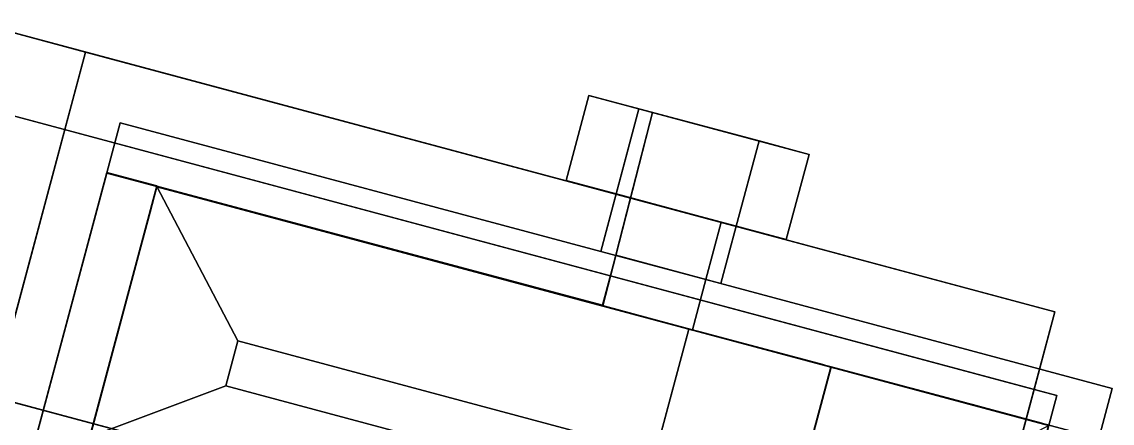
# Model space of a CAD drawing. Header units: metres. Extents: x -26 to 23.2, y -19.2 to 42.9.
# Drawn here: x 2.12 to 23.16, y 35.16 to 42.91 of the extents above; entities that cross this region are included whole.
import ezdxf

# ---------------------------------------------------------------- set-up
doc = ezdxf.new("R2010")
doc.units = ezdxf.units.M

msp = doc.modelspace()

# ---------------------------------------------------------------- linework, layer by layer
at = {"layer": 'Building Shading', "color": 195}
for points in [[(1.17287, 42.90588), (-0.6104, 36.25065), (1.56294, 35.6683), (3.3462, 42.32353)], [(3.3462, 42.32353), (1.56294, 35.6683), (-0.6104, 36.25065), (1.17287, 42.90588)], [(22.05618, 37.31021, -15), (21.65502, 35.81302, -15), (0.7717, 41.40869, -15), (1.17287, 42.90588, -15)], [(1.17287, 42.90588, -15), (0.7717, 41.40869, -15), (21.65502, 35.81302, -15), (22.05618, 37.31021, -15)], [(22.05618, 37.31021), (22.05618, 37.31021, -15), (1.17287, 42.90588, -15), (1.17287, 42.90588)], [(1.17287, 42.90588), (1.17287, 42.90588, -15), (22.05618, 37.31021, -15), (22.05618, 37.31021)], [(3.3462, 42.32353), (-2.38664, 20.92828), (16.32334, 15.91495), (22.05618, 37.31021)], [(22.05618, 37.31021), (16.32334, 15.91495), (-2.38664, 20.92828), (3.3462, 42.32353)], [(16.34456, 40.60682, 1.02), (15.90457, 38.96475, 1.02), (12.61988, 39.84487, 1.02), (13.05987, 41.48695, 1.02)], [(13.05987, 41.48695, 1.02), (12.61988, 39.84487, 1.02), (15.90457, 38.96475, 1.02), (16.34456, 40.60682, 1.02)], [(13.05987, 41.48695, 1.12), (12.61988, 39.84487, 1.12), (13.58581, 39.58606, 1.12), (14.0258, 41.22813, 1.12)], [(14.0258, 41.22813, 1.12), (13.58581, 39.58606, 1.12), (12.61988, 39.84487, 1.12), (13.05987, 41.48695, 1.12)], [(13.05987, 41.48695, 1.12), (13.05987, 41.48695, 1.02), (12.61988, 39.84487, 1.02), (12.61988, 39.84487, 1.12)], [(12.61988, 39.84487, 1.12), (12.61988, 39.84487, 1.02), (13.05987, 41.48695, 1.02), (13.05987, 41.48695, 1.12)], [(17.31049, 40.348, 1.12), (17.31049, 40.348, 1.02), (13.05987, 41.48695, 1.02), (13.05987, 41.48695, 1.12)], [(13.05987, 41.48695, 1.12), (13.05987, 41.48695, 1.02), (17.31049, 40.348, 1.02), (17.31049, 40.348, 1.12)], [(22.08968, 35.69656, -15), (20.70759, 30.53851, -15), (-0.6104, 36.25065, -15), (0.7717, 41.40869, -15)], [(0.7717, 41.40869, -15), (-0.6104, 36.25065, -15), (20.70759, 30.53851, -15), (22.08968, 35.69656, -15)], [(14.0258, 41.22813, 1.12), (13.28877, 38.47751, 1.12), (13.57859, 38.40003, 1.12), (14.28661, 41.15825, 1.12)], [(14.28661, 41.15825, 1.12), (13.57859, 38.40003, 1.12), (13.28877, 38.47751, 1.12), (14.0258, 41.22813, 1.12)], [(14.28661, 41.15825, 1.12), (13.86391, 39.51154, 1.12), (16.87049, 38.70593, 1.12), (17.31049, 40.348, 1.12)], [(17.31049, 40.348, 1.12), (16.87049, 38.70593, 1.12), (13.86391, 39.51154, 1.12), (14.28661, 41.15825, 1.12)], [(13.57859, 38.40003, 1.02), (13.32096, 37.43635, 1.02), (3.757, 39.99383, 1.02), (4.01582, 40.95976, 1.02)], [(4.01582, 40.95976, 1.02), (3.757, 39.99383, 1.02), (13.32096, 37.43635, 1.02), (13.57859, 38.40003, 1.02)], [(17.31049, 40.348, 1.02), (16.87049, 38.70593, 1.02), (15.90457, 38.96475, 1.02), (16.34456, 40.60682, 1.02)], [(16.34456, 40.60682, 1.02), (15.90457, 38.96475, 1.02), (16.87049, 38.70593, 1.02), (17.31049, 40.348, 1.02)], [(16.87049, 38.70593, 1.12), (16.87049, 38.70593, 1.02), (17.31049, 40.348, 1.02), (17.31049, 40.348, 1.12)], [(17.31049, 40.348, 1.12), (17.31049, 40.348, 1.02), (16.87049, 38.70593, 1.02), (16.87049, 38.70593, 1.12)], [(4.72159, 39.72916, 1.02), (-6.66903, -2.78124, 1.02), (-7.63496, -2.52242, 1.02), (3.75567, 39.98797, 1.02)], [(3.75567, 39.98797, 1.02), (-7.63496, -2.52242, 1.02), (-6.66903, -2.78124, 1.02), (4.72159, 39.72916, 1.02)], [(4.72396, 39.73887, 4.12), (-6.66667, -2.77152, 4.12), (-7.63259, -2.5127, 4.12), (3.75803, 39.99769, 4.12)], [(3.75803, 39.99769, 4.12), (-7.63259, -2.5127, 4.12), (-6.66667, -2.77152, 4.12), (4.72396, 39.73887, 4.12)], [(12.61988, 39.84487, 1.12), (12.61988, 39.84487, 1.02), (13.58581, 39.58606, 1.02), (13.58581, 39.58606, 1.12)], [(13.58581, 39.58606, 1.12), (13.58581, 39.58606, 1.02), (12.61988, 39.84487, 1.02), (12.61988, 39.84487, 1.12)], [(15.61479, 39.04239, 1.02), (15.31806, 37.93498, 1.02), (13.28877, 38.47751, 1.02), (13.58581, 39.58606, 1.02)], [(13.58581, 39.58606, 1.02), (13.28877, 38.47751, 1.02), (15.31806, 37.93498, 1.02), (15.61479, 39.04239, 1.02)], [(13.58581, 39.58606, 1.12), (13.58581, 39.58606, 1.02), (13.28877, 38.47751, 1.02), (13.28877, 38.47751, 1.12)], [(13.28877, 38.47751, 1.12), (13.28877, 38.47751, 1.02), (13.58581, 39.58606, 1.02), (13.58581, 39.58606, 1.12)], [(13.86391, 39.51154, 1.12), (13.57937, 38.40303, 1.12), (15.6085, 37.85979, 1.12), (15.90457, 38.96475, 1.12)], [(15.90457, 38.96475, 1.12), (15.6085, 37.85979, 1.12), (13.57937, 38.40303, 1.12), (13.86391, 39.51154, 1.12)], [(15.90457, 38.96475, 1.02), (15.6085, 37.85979, 1.02), (15.3187, 37.93738, 1.02), (15.61479, 39.04239, 1.02)], [(15.61479, 39.04239, 1.02), (15.3187, 37.93738, 1.02), (15.6085, 37.85979, 1.02), (15.90457, 38.96475, 1.02)], [(15.6085, 37.85979, 1.12), (15.6085, 37.85979, 1.02), (15.90457, 38.96475, 1.02), (15.90457, 38.96475, 1.12)], [(15.90457, 38.96475, 1.12), (15.90457, 38.96475, 1.02), (15.6085, 37.85979, 1.02), (15.6085, 37.85979, 1.12)], [(15.90457, 38.96475, 1.12), (15.90457, 38.96475, 1.02), (16.87049, 38.70593, 1.02), (16.87049, 38.70593, 1.12)], [(16.87049, 38.70593, 1.12), (16.87049, 38.70593, 1.02), (15.90457, 38.96475, 1.02), (15.90457, 38.96475, 1.12)], [(13.28877, 38.47751, 1.12), (13.28877, 38.47751, 1.02), (13.57859, 38.40003, 1.02), (13.57859, 38.40003, 1.12)], [(13.57859, 38.40003, 1.12), (13.57859, 38.40003, 1.02), (13.28877, 38.47751, 1.02), (13.28877, 38.47751, 1.12)], [(13.57937, 38.40303, 1.12), (13.32932, 37.42894, 1.12), (15.05833, 36.96565, 1.12), (15.3187, 37.93738, 1.12)], [(15.3187, 37.93738, 1.12), (15.05833, 36.96565, 1.12), (13.32932, 37.42894, 1.12), (13.57937, 38.40303, 1.12)], [(15.31806, 37.93498, 1.02), (15.05833, 36.96565, 1.02), (13.32932, 37.42894, 1.02), (13.57859, 38.40003, 1.02)], [(13.57859, 38.40003, 1.02), (13.32932, 37.42894, 1.02), (15.05833, 36.96565, 1.02), (15.31806, 37.93498, 1.02)], [(13.57859, 38.40003, 1.12), (13.57859, 38.40003, 1.02), (13.32932, 37.42894, 1.02), (13.32932, 37.42894, 1.12)], [(13.32932, 37.42894, 1.12), (13.32932, 37.42894, 1.02), (13.57859, 38.40003, 1.02), (13.57859, 38.40003, 1.12)], [(15.05833, 36.96565, 1.12), (15.05833, 36.96565, 1.02), (15.3187, 37.93738, 1.02), (15.3187, 37.93738, 1.12)], [(15.3187, 37.93738, 1.12), (15.3187, 37.93738, 1.02), (15.05833, 36.96565, 1.02), (15.05833, 36.96565, 1.12)], [(23.16046, 35.83212, 1.02), (22.90283, 34.86844, 1.02), (15.05833, 36.96565, 1.02), (15.31715, 37.93158, 1.02)], [(15.31715, 37.93158, 1.02), (15.05833, 36.96565, 1.02), (22.90283, 34.86844, 1.02), (23.16046, 35.83212, 1.02)], [(15.3187, 37.93738, 1.12), (15.3187, 37.93738, 1.02), (15.6085, 37.85979, 1.02), (15.6085, 37.85979, 1.12)], [(15.6085, 37.85979, 1.12), (15.6085, 37.85979, 1.02), (15.3187, 37.93738, 1.02), (15.3187, 37.93738, 1.12)], [(13.32932, 37.42894, 1.12), (13.32932, 37.42894, 1.02), (15.05833, 36.96565, 1.02), (15.05833, 36.96565, 1.12)], [(15.05833, 36.96565, 1.12), (15.05833, 36.96565, 1.02), (13.32932, 37.42894, 1.02), (13.32932, 37.42894, 1.12)], [(21.65502, 35.81302), (21.65502, 35.81302, -15), (22.05618, 37.31021, -15), (22.05618, 37.31021)], [(22.05618, 37.31021), (22.05618, 37.31021, -15), (21.65502, 35.81302, -15), (21.65502, 35.81302)], [(21.65502, 35.81302), (16.32334, 15.91495), (16.75801, 15.79848), (22.08968, 35.69656)], [(22.08968, 35.69656), (16.75801, 15.79848), (16.32334, 15.91495), (21.65502, 35.81302)], [(22.08968, 35.69656), (22.08968, 35.69656, -15), (21.65502, 35.81302, -15), (21.65502, 35.81302)], [(21.65502, 35.81302), (21.65502, 35.81302, -15), (22.08968, 35.69656, -15), (22.08968, 35.69656)], [(13.76258, 32.39942, -15), (2.69289, -8.91323, -15), (-9.50675, -5.64434, -15), (1.56294, 35.6683, -15)], [(1.56294, 35.6683, -15), (-9.50675, -5.64434, -15), (2.69289, -8.91323, -15), (13.76258, 32.39942, -15)], [(16.75801, 15.79848), (16.75801, 15.79848, -15), (22.08968, 35.69656, -15), (22.08968, 35.69656)], [(22.08968, 35.69656), (22.08968, 35.69656, -15), (16.75801, 15.79848, -15), (16.75801, 15.79848)]]:
    msp.add_3dface(points, dxfattribs=at)
at = {"layer": 'LARGECONF1', "color": 8}
msp.add_3dface([(17.73239, 36.24292, 1.12), (16.43927, 31.41694, 1.12), (3.42847, 34.90318, 1.12), (4.72159, 39.72916, 1.12)], dxfattribs=at)
at = {"layer": 'LARGECONF1', "color": 15}
msp.add_3dface([(4.72159, 39.72916, 4.12), (3.42847, 34.90318, 4.12), (16.43927, 31.41694, 4.12), (17.73239, 36.24292, 4.12)], dxfattribs=at)
at = {"layer": 'LARGECONF1', "color": 45}
for points in [[(4.72371, 39.72548, 4.12), (3.43215, 34.9053, 4.12), (16.43715, 31.42062, 4.12), (17.72872, 36.2408, 4.12)], [(16.43953, 31.41791, 1.12), (16.43953, 31.41791, 4.12), (17.73239, 36.24292, 4.12), (17.73239, 36.24292, 1.12)]]:
    msp.add_3dface(points, dxfattribs=at)
at = {"layer": 'LARGECONF1', "color": 43}
for points in [[(4.68514, 39.59399, 3.92), (4.68514, 39.59399, 1.12), (4.61547, 39.33312, 1.12), (4.61547, 39.33312, 3.92)], [(4.68514, 39.59399, 4.12), (4.68514, 39.59399, 3.92), (4.61547, 39.33312, 3.92), (4.61547, 39.33312, 4.12)], [(4.72137, 39.72921, 4.12), (4.72137, 39.72921, 1.12), (4.68536, 39.59393, 1.12), (4.68536, 39.59393, 4.12)], [(4.85682, 39.69379, 4.12), (4.85682, 39.69379, 1.12), (4.72137, 39.72921, 1.12), (4.72137, 39.72921, 4.12)], [(6.17048, 39.3418, 3.92), (6.17048, 39.3418, 1.12), (4.8566, 39.69298, 1.12), (4.8566, 39.69298, 3.92)], [(6.17048, 39.3418, 4.12), (6.17048, 39.3418, 3.92), (4.8566, 39.69298, 3.92), (4.8566, 39.69298, 4.12)], [(4.61547, 39.33312, 3.92), (4.61547, 39.33312, 1.12), (4.23081, 37.89755, 1.12), (4.23081, 37.89755, 3.92)], [(4.61547, 39.33312, 4.12), (4.61547, 39.33312, 3.92), (4.23081, 37.89755, 3.92), (4.23081, 37.89755, 4.12)], [(6.26708, 39.31597, 4.12), (6.26708, 39.31597, 1.12), (6.17048, 39.3418, 1.12), (6.17048, 39.3418, 4.12)], [(7.32976, 39.03187, 3.92), (7.32976, 39.03187, 1.12), (6.26708, 39.31597, 1.12), (6.26708, 39.31597, 3.92)], [(7.32976, 39.03187, 4.12), (7.32976, 39.03187, 3.92), (6.26708, 39.31597, 3.92), (6.26708, 39.31597, 4.12)], [(7.42637, 39.00604, 4.12), (7.42637, 39.00604, 1.12), (7.32976, 39.03187, 1.12), (7.32976, 39.03187, 4.12)], [(9.3108, 38.50459, 3.92), (9.3108, 38.50459, 1.12), (7.42637, 39.00604, 1.12), (7.42637, 39.00604, 3.92)], [(9.3108, 38.50459, 4.12), (9.3108, 38.50459, 3.92), (7.42637, 39.00604, 3.92), (7.42637, 39.00604, 4.12)], [(9.40739, 38.47871, 4.12), (9.40739, 38.47871, 1.12), (9.30992, 38.50134, 1.12), (9.30992, 38.50134, 4.12)], [(11.29094, 37.97402, 3.92), (11.29094, 37.97402, 1.12), (9.40652, 38.47546, 1.12), (9.40652, 38.47546, 3.92)], [(11.29094, 37.97402, 4.12), (11.29094, 37.97402, 3.92), (9.40652, 38.47546, 3.92), (9.40652, 38.47546, 4.12)], [(4.23081, 37.89755, 4.12), (4.23081, 37.89755, 1.12), (4.20493, 37.80095, 1.12), (4.20493, 37.80095, 4.12)], [(11.38754, 37.94813, 4.12), (11.38754, 37.94813, 1.12), (11.29007, 37.97076, 1.12), (11.29007, 37.97076, 4.12)], [(13.22279, 37.45638, 3.92), (13.22279, 37.45638, 1.12), (11.38666, 37.94488, 1.12), (11.38666, 37.94488, 3.92)], [(13.22279, 37.45638, 4.12), (13.22279, 37.45638, 3.92), (11.38666, 37.94488, 3.92), (11.38666, 37.94488, 4.12)], [(4.20493, 37.80095, 3.92), (4.20493, 37.80095, 1.12), (3.94611, 36.83503, 1.12), (3.94611, 36.83503, 3.92)], [(4.20493, 37.80095, 4.12), (4.20493, 37.80095, 3.92), (3.94611, 36.83503, 3.92), (3.94611, 36.83503, 4.12)], [(13.3194, 37.43055, 4.12), (13.3194, 37.43055, 1.12), (13.22279, 37.45638, 1.12), (13.22279, 37.45638, 4.12)], [(15.05833, 36.96565, 3.92), (15.05833, 36.96565, 1.12), (13.3194, 37.43055, 1.12), (13.3194, 37.43055, 3.92)], [(15.05833, 36.96565, 4.12), (15.05833, 36.96565, 3.92), (13.3194, 37.43055, 3.92), (13.3194, 37.43055, 4.12)], [(3.94611, 36.83503, 4.12), (3.94611, 36.83503, 1.12), (3.92023, 36.73844, 1.12), (3.92023, 36.73844, 4.12)], [(15.15494, 36.93982, 4.12), (15.15494, 36.93982, 1.12), (15.05833, 36.96565, 1.12), (15.05833, 36.96565, 4.12)], [(17.59912, 36.28646, 3.92), (17.59912, 36.28646, 1.12), (15.15494, 36.93982, 1.12), (15.15494, 36.93982, 3.92)], [(17.59912, 36.28646, 4.12), (17.59912, 36.28646, 3.92), (15.15494, 36.93982, 3.92), (15.15494, 36.93982, 4.12)], [(3.92023, 36.73844, 3.92), (3.92023, 36.73844, 1.12), (3.46471, 35.03841, 1.12), (3.46471, 35.03841, 3.92)], [(3.92023, 36.73844, 4.12), (3.92023, 36.73844, 3.92), (3.46471, 35.03841, 3.92), (3.46471, 35.03841, 4.12)], [(16.43927, 31.41694, 1.12), (16.43927, 31.41694, 4.12), (17.73239, 36.24292, 4.12), (17.73239, 36.24292, 1.12)], [(17.73435, 36.25022, 4.12), (17.73435, 36.25022, 1.12), (17.59873, 36.28501, 1.12), (17.59873, 36.28501, 4.12)]]:
    msp.add_3dface(points, dxfattribs=at)
at = {"layer": 'LARGECONF1', "color": 143}
for points in [[(4.68211, 39.58237, 3.868), (4.68211, 39.58237, 2.272), (4.6289, 39.38335, 2.272), (4.6289, 39.38335, 3.868)], [(6.12024, 39.35523, 3.868), (6.12024, 39.35523, 2.272), (4.86821, 39.68996, 2.272), (4.86821, 39.68996, 3.868)], [(4.60201, 39.28289, 3.868), (4.60201, 39.28289, 2.842), (4.24427, 37.94777, 2.842), (4.24427, 37.94777, 3.868)], [(4.5907, 39.24065, 2.738), (4.5907, 39.24065, 2.272), (4.24427, 37.94777, 2.272), (4.24427, 37.94777, 2.738)], [(7.27953, 39.0453, 3.868), (7.27953, 39.0453, 2.272), (6.31732, 39.30254, 2.272), (6.31732, 39.30254, 3.868)], [(9.26282, 38.51742, 3.868), (9.26282, 38.51742, 2.272), (7.4766, 38.99261, 2.272), (7.4766, 38.99261, 3.868)], [(11.24264, 37.98693, 3.868), (11.24264, 37.98693, 2.272), (9.45482, 38.46255, 2.272), (9.45482, 38.46255, 3.868)], [(13.17449, 37.46929, 3.868), (13.17449, 37.46929, 2.272), (11.43497, 37.93197, 2.272), (11.43497, 37.93197, 3.868)], [(4.19147, 37.75073, 3.868), (4.19147, 37.75073, 2.842), (3.95957, 36.88526, 2.842), (3.95957, 36.88526, 3.868)], [(4.19147, 37.75073, 2.738), (4.19147, 37.75073, 2.272), (3.95957, 36.88526, 2.272), (3.95957, 36.88526, 2.738)], [(15.00809, 36.97908, 3.868), (15.00809, 36.97908, 1.172), (13.36964, 37.41712, 1.172), (13.36964, 37.41712, 3.868)], [(17.59718, 36.28695, 3.868), (17.59718, 36.28695, 2.272), (15.20517, 36.92639, 2.272), (15.20517, 36.92639, 3.868)], [(3.90677, 36.68821, 3.868), (3.90677, 36.68821, 2.842), (3.46782, 35.05, 2.842), (3.46782, 35.05, 3.868)], [(3.90677, 36.68821, 2.738), (3.90677, 36.68821, 2.272), (3.46782, 35.05, 2.272), (3.46782, 35.05, 2.738)]]:
    msp.add_3dface(points, dxfattribs=at)
at = {"layer": 'OFF-ANNIE', "color": 43}
for points in [[(17.73239, 36.24292, 1.12), (17.73239, 36.24292, 4.12), (16.43927, 31.41694, 4.12), (16.43927, 31.41694, 1.12)], [(19.1593, 35.86927, 3.92), (19.1593, 35.86927, 1.12), (17.73435, 36.25022, 1.12), (17.73435, 36.25022, 3.92)], [(19.1593, 35.86927, 4.12), (19.1593, 35.86927, 3.92), (17.73435, 36.25022, 3.92), (17.73435, 36.25022, 4.12)], [(19.25591, 35.84344, 4.12), (19.25591, 35.84344, 1.12), (19.1593, 35.86927, 1.12), (19.1593, 35.86927, 4.12)], [(20.31859, 35.55933, 3.92), (20.31859, 35.55933, 1.12), (19.25591, 35.84344, 1.12), (19.25591, 35.84344, 3.92)], [(20.31859, 35.55933, 4.12), (20.31859, 35.55933, 3.92), (19.25591, 35.84344, 3.92), (19.25591, 35.84344, 4.12)], [(20.41519, 35.5335, 4.12), (20.41519, 35.5335, 1.12), (20.31859, 35.55933, 1.12), (20.31859, 35.55933, 4.12)], [(21.80153, 35.16295, 3.92), (21.80153, 35.16295, 1.12), (20.41519, 35.5335, 1.12), (20.41519, 35.5335, 3.92)], [(21.80153, 35.16295, 4.12), (21.80153, 35.16295, 3.92), (20.41519, 35.5335, 3.92), (20.41519, 35.5335, 4.12)]]:
    msp.add_3dface(points, dxfattribs=at)
at = {"layer": 'OFF-ANNIE', "color": 8}
msp.add_3dface([(21.93417, 35.11706, 1.12), (20.64127, 30.29102, 1.12), (16.43927, 31.41694, 1.12), (17.73239, 36.24292, 1.12)], dxfattribs=at)
at = {"layer": 'OFF-ANNIE', "color": 15}
msp.add_3dface([(17.73239, 36.24292, 4.12), (16.43927, 31.41694, 4.12), (20.64127, 30.29102, 4.12), (21.93417, 35.11706, 4.12)], dxfattribs=at)
at = {"layer": 'OFF-ANNIE', "color": 45}
for points in [[(17.73239, 36.24292, 1.12), (17.73239, 36.24292, 4.12), (16.43953, 31.41791, 4.12), (16.43953, 31.41791, 1.12)], [(17.7338, 36.24047, 4.12), (16.44172, 31.41836, 4.12), (20.63964, 30.29353, 4.12), (21.93172, 35.11564, 4.12)]]:
    msp.add_3dface(points, dxfattribs=at)
at = {"layer": 'OFF-ANNIE', "color": 143}
for points in [[(19.10907, 35.8827, 3.868), (19.10907, 35.8827, 2.272), (17.78458, 36.23679, 2.272), (17.78458, 36.23679, 3.868)], [(20.26835, 35.57276, 3.868), (20.26835, 35.57276, 2.272), (19.30614, 35.83001, 2.272), (19.30614, 35.83001, 3.868)], [(21.78991, 35.16598, 3.868), (21.78991, 35.16598, 2.272), (20.46543, 35.52007, 2.272), (20.46543, 35.52007, 3.868)]]:
    msp.add_3dface(points, dxfattribs=at)
at = {"layer": 'ROOFN3', "color": 15}
for points in [[(6.28462, 36.75321, 5.42), (4.72159, 39.72916, 4.12), (3.4275, 34.89953, 4.12), (6.05168, 35.88388, 5.42)], [(18.64847, 33.44033, 5.42), (21.93439, 35.117, 4.12), (4.72159, 39.72916, 4.12), (6.28462, 36.75321, 5.42)], [(6.28462, 36.75321, 5.42), (6.05168, 35.88388, 5.42), (18.41553, 32.57099, 5.42), (18.64847, 33.44033, 5.42)], [(6.05168, 35.88388, 5.42), (3.4275, 34.89953, 4.12), (20.64029, 30.28737, 4.12), (18.41553, 32.57099, 5.42)]]:
    msp.add_3dface(points, dxfattribs=at)
at = {"layer": 'ROOFN3', "color": 8}
for points in [[(17.73239, 36.24292, 4.12), (16.43927, 31.41694, 4.12), (3.42847, 34.90318, 4.12), (4.72159, 39.72916, 4.12)], [(21.93417, 35.11706, 4.12), (20.64127, 30.29102, 4.12), (16.43927, 31.41694, 4.12), (17.73239, 36.24292, 4.12)]]:
    msp.add_3dface(points, dxfattribs=at)
at = {"layer": 'ROOFN3', "color": 45}
for points in [[(17.72872, 36.2408, 4.12), (16.43715, 31.42062, 4.12), (3.43215, 34.9053, 4.12), (4.72371, 39.72548, 4.12)], [(21.93172, 35.11564, 4.12), (20.63964, 30.29353, 4.12), (16.44172, 31.41836, 4.12), (17.7338, 36.24047, 4.12)]]:
    msp.add_3dface(points, dxfattribs=at)
at = {"layer": 'UNDERFLOOR_VOID_SPACE', "color": 43}
for points in [[(4.72159, 39.72916, 1.12), (4.72159, 39.72916), (-6.66903, -2.78124), (-6.66903, -2.78124, 1.12)], [(21.93439, 35.117, 1.12), (21.93439, 35.117), (4.72159, 39.72916), (4.72159, 39.72916, 1.12)]]:
    msp.add_3dface(points, dxfattribs=at)
at = {"layer": 'UNDERFLOOR_VOID_SPACE', "color": 8}
for points in [[(14.98938, 36.97791), (3.59876, -5.53249), (-6.66903, -2.78124), (4.72159, 39.72916)], [(21.93439, 35.117), (16.75801, 15.79848), (9.813, 17.65939), (14.98938, 36.97791)]]:
    msp.add_3dface(points, dxfattribs=at)
at = {"layer": 'UNDERFLOOR_VOID_SPACE', "color": 45}
for points in [[(4.72082, 39.72626, 0.347), (4.72082, 39.72626, 0.003), (-6.66826, -2.77834, 0.003), (-6.66826, -2.77834, 0.347)], [(21.93149, 35.11778, 0.347), (21.93149, 35.11778, 0.003), (4.72449, 39.72838, 0.003), (4.72449, 39.72838, 0.347)]]:
    msp.add_3dface(points, dxfattribs=at)
at = {"layer": 'UNDERFLOOR_VOID_SPACE', "color": 15}
for points in [[(4.72159, 39.72916, 1.12), (3.42847, 34.90318, 1.12), (16.43927, 31.41694, 1.12), (17.73239, 36.24292, 1.12)], [(17.73239, 36.24292, 1.12), (16.43927, 31.41694, 1.12), (20.64127, 30.29102, 1.12), (21.93417, 35.11706, 1.12)]]:
    msp.add_3dface(points, dxfattribs=at)

doc.saveas('drawing.dxf')
